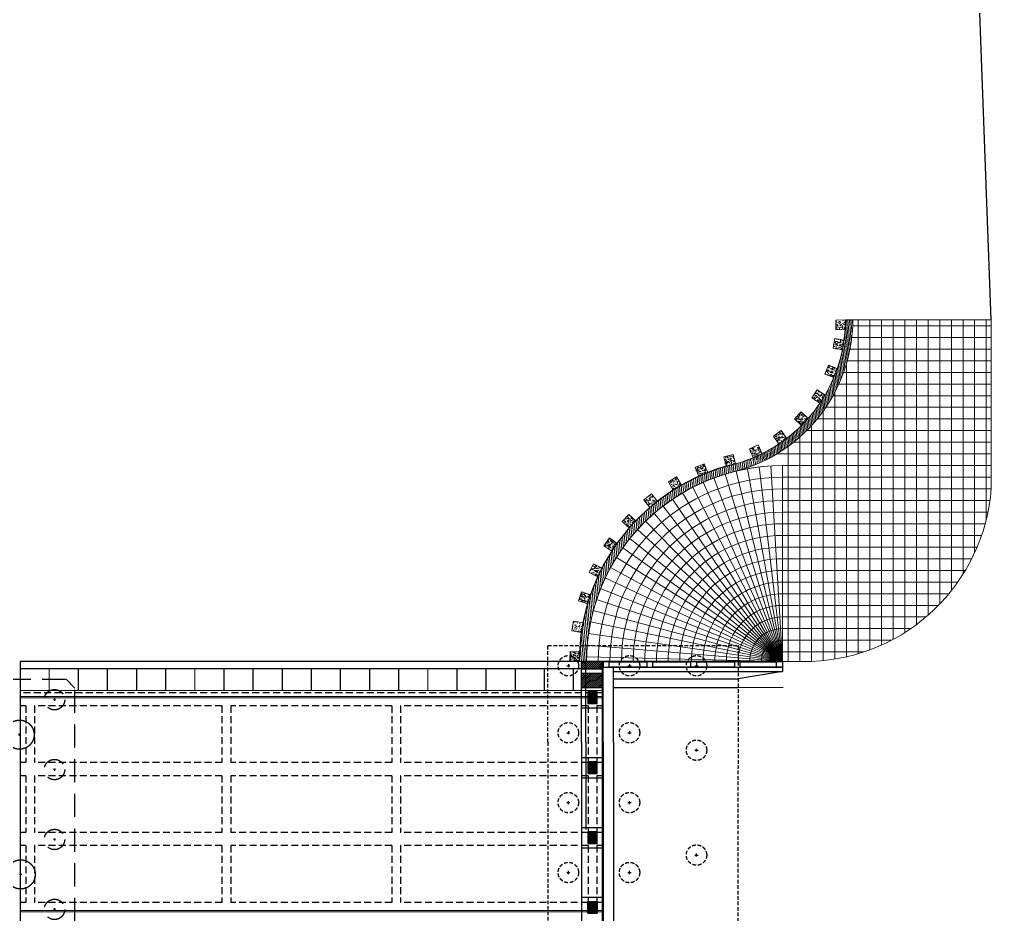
# Model space of a CAD drawing. Header units: millimetres. Extents: x 645430 to 1329725, y -477752 to 44877.
# Drawn here: x 1124346 to 1158019, y -45884 to -15158 of the extents above; entities that cross this region are included whole.
import ezdxf

# ---------------------------------------------------------------- set-up
doc = ezdxf.new("R2010")
doc.units = ezdxf.units.MM
doc.header["$LTSCALE"] = 250
for name, pattern in [('ACAD_ISO03W100', [30, 12, -18]), ('DASHED', [19.049999999999997, 12.7, -6.35]), ('DASHED2', [0.375, 0.25, -0.125]), ('HIDDEN', [9.524999999999999, 6.35, -3.175])]:
    doc.linetypes.add(name, pattern=pattern)
for name, color, linetype in [('Abutment W Line', 200, 'Continuous'), ('Bearing  peat', 11, 'Continuous'), ('Center Line', 34, 'Continuous'), ('Deck Slab', 11, 'Continuous'), ('Extra Line', 145, 'Continuous'), ('Girder Line', 7, 'Continuous'), ('Hatching', 35, 'Continuous'), ('Pile', 11, 'Continuous'), ('Ralling', 6, 'Continuous')]:
    doc.layers.add(name, color=color, linetype=linetype)
for name, color, linetype, lineweight in [('Box', 30, 'Continuous', 13), ('Pucca Road', 1, 'Continuous', 30), ('Railing', 6, 'Continuous', 13), ('RL', 7, 'Continuous', 18), ('Text_Title', 1, 'Continuous', 20)]:
    doc.layers.add(name, color=color, linetype=linetype, lineweight=lineweight)
pattern_1 = [(45, (1166579.839962274, -45547.58643916063), (-33.6757280470169, 33.6757280470169), [])]
pattern_2 = [(0, (1166729.83892709, -47947.56987610646), (0, 25.39982470766897), [])]

# ---------------------------------------------------------------- blocks, each defined once
blk = doc.blocks.new('GJGJH')
at = {"layer": 'Center Line'}
for p, q in [((-4837.500000002328, 2050.000000008265), (-4762.500000002328, 2050.000000008265)), ((-4800.000000002328, 2087.500000008265), (-4800.000000002328, 2012.500000008265)), ((-2437.5, 2050.000000008265), (-2362.5, 2050.000000008265)), ((-2400, 2087.500000008265), (-2400, 2012.500000008265)), ((-37.5, 2050.000000008265), (37.5, 2050.000000008265)), ((0, 2087.500000008265), (0, 2012.500000008265)), ((2362.5, 2050.000000008265), (2437.5, 2050.000000008265)), ((2400, 2087.500000008265), (2400, 2012.500000008265)), ((-3562.5, 850.000000003376), (-3637.5, 850.000000003376)), ((-3600, 887.500000003376), (-3600, 812.500000003376)), ((1237.5, 887.500000003376), (1162.5, 887.500000003376)), ((1200, 925.000000003376), (1200, 850.000000003376)), ((-4800.000000002328, -387.5), (-4800.000000002328, -312.5)), ((-4800.000000005122, -312.5), (-4800.000000005122, -387.5)), ((-2400, -387.5), (-2400, -312.5)), ((0, -387.5), (0, -312.5)), ((2400, -387.5), (2400, -312.5)), ((-4837.500000002328, -350), (-4762.500000002328, -350)), ((-4837.500000005122, -350), (-4762.500000005122, -350)), ((-2437.5, -350), (-2362.5, -350)), ((-37.5, -350), (37.5, -350)), ((2362.5, -350), (2437.5, -350))]:
    blk.add_line(p, q, dxfattribs=at)
at = {"layer": 'Hatching', "linetype": 'HIDDEN', "ltscale": 0.5}
for centre in [(-4800.000000002328, 2050.000000008265), (-2400, 2050.000000008265), (0, 2050.000000008265), (2400, 2050.000000008265), (-4800.000000002328, -350), (-2400, -350), (0, -350), (2400, -350)]:
    blk.add_circle(centre, 350, dxfattribs=at)
at = {"layer": 'Pile', "linetype": 'HIDDEN', "ltscale": 0.5}
for p, q in [((-5500.000000004657, 2450.000000003609), (-5200.000000005122, 2750.000000003609)), ((2800.000000005355, 2750.000000003609), (-5200.000000005122, 2750.000000003609)), ((3100.000000004889, 2450.000000003609), (2800.000000005355, 2750.000000003609)), ((-5500.000000000233, -749.9999999963911), (-5500.000000004657, 2450.000000003609)), ((3100.000000000233, -749.9999999963911), (3100.000000004889, 2450.000000003609)), ((-5199.999999999767, -1049.999999996391), (-5500.000000000233, -749.9999999963911)), ((2799.999999999767, -1049.999999996391), (3100.000000000233, -749.9999999963911)), ((2799.999999999767, -1049.999999996391), (-5199.999999999767, -1049.999999996391))]:
    blk.add_line(p, q, dxfattribs=at)
at = {"layer": 'Pile', "linetype": 'HIDDEN', "ltscale": 7}
for centre in [(-3599.999999999767, 850.000000003376), (1200.000000000233, 887.500000003376)]:
    blk.add_circle(centre, 500, dxfattribs=at)
blk = doc.blocks.new('gfffe')
at = {"true_color": 0xed1f24}
h = blk.add_hatch(dxfattribs=at)
h.set_pattern_fill('AR-CONC', color=240, angle=-3.81666561775622e-14)
h.set_pattern_definition([(49.9999999999999, (5949314.327706725, 76386.57703159499), (182.184668996004, -15.93908553890321), [19.05, -209.55]), (355, (5949314.327706725, 76386.57703159499), (-35.24342142496921, 191.0568452390352), [15.24, -167.64058417]), (100.4514446999999, (5949329.509713725, 76385.24877809499), (146.9412470903534, 175.117751912195), [16.19000879999999, -178.0902445999999]), (46.18419999999996, (5949314.327706725, 76437.37703159498), (271.0790408921299, -42.04232793272732), [28.575, -314.325]), (96.63555760999989, (5949336.917606725, 76433.87353159499), (237.4041340515032, 247.4261245977214), [24.28502314, -267.13560816]), (351.1841511699999, (5949314.327706725, 76437.37703159498), (237.4041340649772, 247.4261245855325), [22.85996707, -251.45973192]), (20.99999999999993, (5949339.727706725, 76424.67703159498), (151.6143912691324, -102.2651981870877), [19.05, -209.55]), (325.9999999999999, (5949339.727706725, 76424.67703159498), (61.80202834764719, 184.1879661223192), [15.24, -167.64]), (71.45144499999995, (5949352.362239325, 76416.15493169498), (213.4164192787162, 81.9227688859051), [16.1900088, -178.0899376]), (37.49999999999998, (5949314.327706725, 76386.57703159499), (3.088603250591873, 84.5550388731531), [0, -165.608, 0, -170.18, 0, -168.275]), (7.499999999999957, (5949314.327706725, 76386.57703159499), (66.81966251030582, 100.1805748181195), [0, -97.02799999999998, 0, -161.798, 0, -64.13499999999999]), (327.5, (5949257.685706725, 76386.57703159499), (135.5905951668714, -5.728743992673534), [0, -63.49999999999999, 0, -198.12, 0, -262.8899999999999]), (317.4999999999999, (5949232.285706725, 76386.57703159499), (148.129181386018, 25.42649103333293), [0, -82.55, 0, -131.572, 0, -186.69])])
h.paths.add_polyline_path([(5963085.189231027, 76843.61030348999), (5962756.360412356, 76832.52273693965), (5962767.447978905, 76503.69391826894), (5963096.276797577, 76514.78148481926)])
at = {"ltscale": 10}
blk.add_lwpolyline([(5962756.360412356, 76832.52273693965), (5963085.189231027, 76843.61030348999), (5963096.276797577, 76514.78148481926), (5962767.447978905, 76503.69391826894)], close=True, dxfattribs=at)
blk = doc.blocks.new('*U375')
at = {"ltscale": 10}
blk.add_line((-4.117846443554886e-13, 6724.953588939915), (0.9146898273124477, 6.220545763420842e-05), dxfattribs=at)
blk = doc.blocks.new('*U376')
at = {"layer": 'RL', "color": 0, "linetype": 'ByBlock', "lineweight": -2, "transparency": 16777216}
for p, rotation in [((1149342.575231845, -30578.7390630155, 3468), 190.2237822179475), ((1149738.100062707, -30519.48760660178, 3468), 186.8158548119649), ((1150136.447625051, -30483.8527010876, 3468), 183.4079274059825), ((1150536.209053397, -30471.96037909604, 3468), 180), ((1148186.846400078, -30895.68425498913, 3468), 200.4475644358947), ((1148565.574362121, -30767.17060714393, 3468), 197.0396370299124), ((1148951.272014577, -30661.397511292, 3468), 193.6317096239301), ((1147455.628061091, -31219.03629086329, 3468), 207.2634192478599), ((1147816.427603824, -31046.48393104234, 3468), 203.8554918418772), ((1146767.952468307, -31626.88317078567, 3468), 214.0792740598248), ((1147105.723838481, -31412.7310556757, 3468), 210.6713466538423), ((1146443.508571716, -31860.73522846556, 3468), 217.4872014658072), ((1146133.539633592, -32113.46014673437, 3468), 220.8951288717898), ((1145839.141944152, -32384.16409456007, 3468), 224.3030562777722), ((1145301.166429674, -32975.6192020672, 3468), 231.1189110897371), ((1145561.356721621, -32671.88965313839, 3468), 227.7109836837547), ((1145059.491302686, -33294.27851844026, 3468), 234.5268384957194), ((1144837.18609107, -33626.74057613145, 3468), 237.9347659017016), ((1144635.037038217, -33971.82953183189, 3468), 241.342693307684), ((1144453.75909973, -34328.32488374251, 3468), 244.7506207136667), ((1144293.993414789, -34694.96578821368, 3468), 248.1585481196494), ((1144156.305038587, -35070.45551906472, 3468), 251.5664755256318), ((1144041.180943852, -35453.46605381199, 3468), 254.9744029316143), ((1143949.028298541, -35842.64277058484, 3468), 258.3823303375967), ((1143880.173025774, -36236.60923911761, 3468), 261.790257743579), ((1143834.858651122, -36633.97208887301, 3468), 265.1981851495616), ((1143813.245441304, -37033.32593707948, 3468), 268.606112555544)]:
    blk.add_blockref('*U375', p, dxfattribs=dict(at, rotation=rotation))

msp = doc.modelspace()

# ---------------------------------------------------------------- hatches: boundary and pattern name
at = {"layer": 'Hatching', "lineweight": 18, "true_color": 0x58ba48}
h = msp.add_hatch(dxfattribs=at)
h.set_pattern_fill('ANSI31', color=85, scale=399.9972394908499, angle=50)
h.set_pattern_definition([(95, (-112200863.2137742, -9505191.40043561), (-49.80939115401487, -4.35775706310474), [])])
edge = h.paths.add_edge_path()
edge.add_line((1152954.029989436, -25481.00385010242), (1152704.194091483, -25471.99488546379))
edge.add_arc((1147510.059420094, -25434.53493851423), 5194.269749647426, 296.6680124525945, 359.5867916820559, ccw=False)
edge.add_line((1149841.352452546, -30076.24917239137), (1149841.772393503, -30077.1891914422))
edge.add_line((1149841.772393495, -30077.18919144198), (1149781.153249653, -30104.269984289))
edge.add_arc((1147572.613008186, -25280.8224143181), 5305.025585088068, 293.5422310188767, 294.60190041755305, ccw=False)
edge.add_line((1149691.572313085, -30144.28907120414), (1149541.372232804, -30211.38895090299))
edge.add_line((1149541.372232795, -30211.38895090297), (1149539.710665755, -30207.66960740016))
edge.add_arc((1147572.613008231, -25280.8224145975), 5305.025584809536, 284.75465552415193, 291.764896020731, ccw=False)
edge.add_arc((1150536.209053412, -37196.91396806575), 6974.951863653616, 93.73396778347387, 103.36689077095878, ccw=False)
edge.add_arc((1147499.117365822, -25431.83928056248), 5455.134176729895, 298.2599355404839, 359.4836129816748)
h = msp.add_hatch(dxfattribs=at)
h.set_pattern_fill('ANSI31', color=85, scale=19.9998619745425, angle=50)
h.set_pattern_definition([(94.99999999999984, (-4835117.621682748, -113700.0799134374), (-63.25792676559887, -5.534351470143018), [])])
edge = h.paths.add_edge_path()
edge.add_line((1148923.699703634, -30410.91609765589), (1148924.511784492, -30414.13971180679))
edge.add_line((1148924.511784494, -30414.13971180655), (1150048.258185094, -30236.19814413888))
edge.add_arc((1147592.122849107, -25526.97077235207), 5311.254393064877, 284.81699234142746, 297.54465472515983, ccw=False)
edge.add_arc((1150533.087350726, -37194.22267957404), 6721.602491065573, 103.6190530553498, 174.8502521718907)
edge.add_line((1143838.616565704, -36590.8977616895), (1143584.622957968, -36626.47180818571))
edge.add_arc((1150519.672399193, -37182.70920983516), 6957.320662373077, 103.26143960722192, 175.4143114422804, ccw=False)
edge = h.paths.add_edge_path()
edge.add_line((1143584.622957975, -36626.4718081858), (1143838.616565711, -36590.89776168959))
edge.add_arc((1150536.209053427, -37196.91396798007), 6724.953588968878, 174.8298025587759, 179.1017579035993)
edge.add_arc((1143648.927552506, -37230.45264914073), 214.3131938553848, 40.42201889058486, 112.5331915434619)
edge.add_line((1143566.798756152, -37032.50061992183), (1143584.622957973, -36626.47180818534))
edge = h.paths.add_edge_path()
edge.add_arc((1143648.927552506, -37230.45264914073), 214.3131938598072, 40.42201889058481, 112.5331915434619, ccw=False)
edge.add_line((1143812.081867576, -37091.48929233104), (1143811.25546446, -37196.91396803616))
edge.add_line((1143811.25546445, -37196.91396803595), (1143561.257189827, -37196.91396803595))
edge.add_line((1143561.25718984, -37196.91396803595), (1143566.79875616, -37032.50061992164))
at = {"layer": 'Hatching', "linetype": 'Continuous', "ltscale": 3}
h = msp.add_hatch(dxfattribs=at)
h.set_pattern_fill('ANSI31', color=256, scale=14.99989648090687, style=2)
h.set_pattern_definition(pattern_1)
h.paths.add_polyline_path([(1144386.251496226, -37196.91396803595), (1143636.256672174, -37196.91396803595), (1143636.256672174, -37446.91224271804), (1144386.251496226, -37446.91224271804)])
h = msp.add_hatch(dxfattribs=at)
h.set_pattern_fill('ANSI31', color=256, scale=14.99989648090687, style=2)
h.set_pattern_definition(pattern_1)
h.paths.add_polyline_path([(1144386.251496226, -37596.91120752692), (1143636.256672174, -37596.91120752692), (1143636.256672174, -38096.90775688924), (1144386.251496226, -38096.90775688924)])
h = msp.add_hatch(dxfattribs=at)
h.set_pattern_fill('LINE,_I', color=256, scale=7.999944789817, style=2)
h.set_pattern_definition([(0, (1166729.83892709, -45547.58643916063), (0, 25.39982470766897), [])])
h.paths.add_polyline_path([(1144171.252979994, -38246.90672169998), (1144011.2540842, -38246.90672169998), (1144011.2540842, -38446.90534144454), (1144171.252979994, -38446.90534144454)])
h.paths.add_polyline_path([(1144011.2540842, -38446.90534144454), (1144011.2540842, -38246.90672169998), (1143851.255188406, -38246.90672169998), (1143851.255188406, -38446.90534144454)])
h.paths.add_polyline_path([(1144011.2540842, -38446.90534144454), (1143851.255188406, -38446.90534144454), (1143851.255188406, -38646.90396119095), (1144011.2540842, -38646.90396119095)])
h.paths.add_polyline_path([(1144011.2540842, -38646.90396119095), (1144171.252979994, -38646.90396119095), (1144171.252979994, -38446.90534144454), (1144011.2540842, -38446.90534144454)])
h = msp.add_hatch(dxfattribs=at)
h.set_pattern_fill('LINE,_I', color=256, scale=7.999944789817, style=2)
h.set_pattern_definition(pattern_2)
h.paths.add_polyline_path([(1144171.252979994, -40646.89015864395), (1144011.2540842, -40646.89015864395), (1144011.2540842, -40846.88877839036), (1144171.252979994, -40846.88877839036)])
h.paths.add_polyline_path([(1144011.2540842, -40846.88877839036), (1144011.2540842, -40646.89015864395), (1143851.255188406, -40646.89015864395), (1143851.255188406, -40846.88877839036)])
h.paths.add_polyline_path([(1144011.2540842, -40846.88877839036), (1143851.255188406, -40846.88877839036), (1143851.255188406, -41046.88739813492), (1144011.2540842, -41046.88739813492)])
h.paths.add_polyline_path([(1144011.2540842, -41046.88739813492), (1144171.252979994, -41046.88739813492), (1144171.252979994, -40846.88877839036), (1144011.2540842, -40846.88877839036)])
h = msp.add_hatch(dxfattribs=at)
h.set_pattern_fill('LINE,_I', color=256, scale=7.999944789817, style=2)
h.set_pattern_definition([(0, (1166729.83892709, -50347.55331305042), (0, 25.39982470766897), [])])
h.paths.add_polyline_path([(1144171.252979994, -43046.87359558977), (1144011.2540842, -43046.87359558977), (1144011.2540842, -43246.87221533433), (1144171.252979994, -43246.87221533433)])
h.paths.add_polyline_path([(1144011.2540842, -43246.87221533433), (1144011.2540842, -43046.87359558977), (1143851.255188406, -43046.87359558977), (1143851.255188406, -43246.87221533433)])
h.paths.add_polyline_path([(1144011.2540842, -43246.87221533433), (1143851.255188406, -43246.87221533433), (1143851.255188406, -43446.87083508074), (1144011.2540842, -43446.87083508074)])
h.paths.add_polyline_path([(1144011.2540842, -43446.87083508074), (1144171.252979994, -43446.87083508074), (1144171.252979994, -43246.87221533433), (1144011.2540842, -43246.87221533433)])
h = msp.add_hatch(dxfattribs=at)
h.set_pattern_fill('LINE,_I', color=256, scale=7.999944789817, style=2)
h.set_pattern_definition(pattern_2)
h.paths.add_polyline_path([(1144171.252979994, -45846.85427202471), (1144011.2540842, -45846.85427202471), (1144011.2540842, -45646.85565228015), (1144171.252979994, -45646.85565228015)])
h.paths.add_polyline_path([(1144011.2540842, -45646.85565228015), (1144011.2540842, -45846.85427202471), (1143851.255188406, -45846.85427202471), (1143851.255188406, -45646.85565228015)])
h.paths.add_polyline_path([(1144011.2540842, -45646.85565228015), (1143851.255188406, -45646.85565228015), (1143851.255188406, -45446.85703253374), (1144011.2540842, -45446.85703253374)])
h.paths.add_polyline_path([(1144011.2540842, -45446.85703253374), (1144171.252979994, -45446.85703253374), (1144171.252979994, -45646.85565228015), (1144011.2540842, -45646.85565228015)])

# ---------------------------------------------------------------- linework, layer by layer
at = {"lineweight": 0}
for centre, radius, start, end in [((1147556.355840728, -25447.93429955468, 3468), 5147.894479077496, 285.4033365283914, 359.7322060573532), ((1147556.393209353, -25448.06944626942, 3468), 5397.737255984795, 285.373291522429, 359.6504064879293)]:
    msp.add_arc(centre, radius, start, end, dxfattribs=at)
at = {"ltscale": 10}
msp.add_arc((1150527.1323957, -37193.15429330245, 3468), 6965.876220517063, 103.3010361387958, 180.0309241098687, dxfattribs=at)
at = {"layer": 'Abutment W Line', "ltscale": 5}
for p, q in [((1143636.256672174, -37196.91396803595, 3468), (1144386.251496226, -37196.91396803595, 3468)), ((1143636.256672174, -39971.89481700398, 3468), (1143636.256672174, -37196.91396803595, 3468)), ((1143636.256672174, -37196.91396803595, 3468), (1144386.251496226, -37196.91396803595, 3468)), ((1144386.251496226, -39971.89481700398, 3468), (1144386.251496226, -37196.91396803595, 3468)), ((1150536.209053397, -37196.91396803595, 3468), (1150536.209053397, -37546.91155259125, 3468)), ((1143636.256672174, -37446.91224271804, 3468), (1144386.251496226, -37446.91224271804, 3468)), ((1143636.256672174, -37596.91120752692, 3468), (1144386.251496226, -37596.91120752692, 3468)), ((1144736.249080777, -39971.89481700398, 3468), (1144736.249080777, -37396.90994459577, 3468)), ((1144736.249080777, -37546.91155259125, 3468), (1150536.209053397, -37546.91155259125, 3468)), ((1144736.249080777, -37796.90982727334, 3468), (1149011.219577834, -37796.90982727334, 3468)), ((1143636.256672174, -38096.9077568911, 3468), (1144386.251496226, -38096.9077568911, 3468)), ((1144736.249080777, -38096.9077568911, 3468), (1149011.219577834, -38096.9077568911, 3468)), ((1143636.256672174, -38796.90292599984, 3468), (1144386.251496226, -38796.90292599984, 3468)), ((1143636.256672174, -39971.89481700398, 3468), (1143636.256672174, -46896.84702568874, 3468)), ((1144386.251496226, -39971.89481700398, 3468), (1144386.251496226, -46896.84702568874, 3468)), ((1144736.249080777, -39971.89481700398, 3468), (1144736.249080777, -46696.85104913078, 3468)), ((1143636.256672174, -40496.89119383693, 3468), (1144386.251496226, -40496.89119383693, 3468)), ((1143636.256672174, -41196.88636294566, 3468), (1144386.251496226, -41196.88636294566, 3468)), ((1143636.256672174, -42896.87463078089, 3468), (1144386.251496226, -42896.87463078089, 3468)), ((1143636.256672174, -43596.86979988962, 3468), (1144386.251496226, -43596.86979988962, 3468)), ((1143636.256672174, -45296.85806772672, 3468), (1144386.251496226, -45296.85806772672, 3468))]:
    msp.add_line(p, q, dxfattribs=at)
at = {"layer": 'Abutment W Line', "linetype": 'ACAD_ISO03W100'}
for q in [(1143786.25563699, -37196.91396803595, 3468), (1143786.25563699, -46896.84702568874, 3468)]:
    msp.add_line((1143786.25563699, -39971.89481700398, 3468), q, dxfattribs=at)
at = {"layer": 'Abutment W Line'}
msp.add_line((1150536.209053397, -37546.91155259125, 3468), (1149011.219577834, -37796.90982727334, 3468), dxfattribs=at)
at = {"layer": 'Bearing  peat', "linetype": 'Continuous', "elevation": 3468}
for points in [[(1143851.255188406, -38646.90396119095), (1144171.252979994, -38646.90396119095), (1144171.252979994, -38246.90672169998), (1143851.255188406, -38246.90672169998)], [(1143851.255188406, -41046.88739813678), (1144171.252979994, -41046.88739813678), (1144171.252979994, -40646.89015864581), (1143851.255188406, -40646.89015864581)], [(1143851.255188406, -43446.87083508074), (1144171.252979994, -43446.87083508074), (1144171.252979994, -43046.87359558977), (1143851.255188406, -43046.87359558977)], [(1143851.255188406, -45446.8570325356), (1144171.252979994, -45446.8570325356), (1144171.252979994, -45846.85427202657), (1143851.255188406, -45846.85427202657)]]:
    msp.add_lwpolyline(points, close=True, dxfattribs=at)
at = {"layer": 'Box', "linetype": 'Continuous', "lineweight": 20, "ltscale": 5}
msp.add_line((1144361.251668751, -37196.91396803595, 3468), (1144361.251668751, -37196.91396803595, 3468), dxfattribs=at)
at = {"layer": 'Box', "linetype": 'Continuous', "lineweight": 20, "ltscale": 5, "elevation": 3468}
for points in [[(1125356.382827446, -37451.91220821254), (1124366.389659703, -37451.91220821254), (1124366.389659703, -38191.90710126981), (1125356.382827446, -38191.90710126981)], [(1126356.375926182, -37451.91220821254), (1125366.382758439, -37451.91220821254), (1125366.382758439, -38191.90710126981), (1126356.375926182, -38191.90710126981)], [(1127356.369024903, -37451.91220821254), (1126366.375857159, -37451.91220821254), (1126366.375857159, -38191.90710126981), (1127356.369024903, -38191.90710126981)], [(1128356.362123623, -37451.91220821254), (1127366.368955895, -37451.91220821254), (1127366.368955895, -38191.90710126981), (1128356.362123623, -38191.90710126981)], [(1129356.355222359, -37451.91220821254), (1128366.362054616, -37451.91220821254), (1128366.362054616, -38191.90710126981), (1129356.355222359, -38191.90710126981)], [(1130356.34832108, -37451.91220821254), (1129366.355153337, -37451.91220821254), (1129366.355153337, -38191.90710126981), (1130356.34832108, -38191.90710126981)], [(1131356.341419816, -37451.91220821254), (1130366.348252073, -37451.91220821254), (1130366.348252073, -38191.90710126981), (1131356.341419816, -38191.90710126981)], [(1132356.334518537, -37451.91220821254), (1131366.341350794, -37451.91220821254), (1131366.341350794, -38191.90710126981), (1132356.334518537, -38191.90710126981)], [(1133356.327617258, -37451.91220821254), (1132366.33444953, -37451.91220821254), (1132366.33444953, -38191.90710126981), (1133356.327617258, -38191.90710126981)], [(1133356.327617258, -37451.91220821254), (1133366.327548251, -37451.91220821254), (1133366.327548251, -38191.90710126981), (1133356.327617258, -38191.90710126981)], [(1134356.320715994, -37451.91220821254), (1133366.327548251, -37451.91220821254), (1133366.327548251, -38191.90710126981), (1134356.320715994, -38191.90710126981)], [(1135356.313814715, -37451.91220821254), (1134366.320646971, -37451.91220821254), (1134366.320646971, -38191.90710126981), (1135356.313814715, -38191.90710126981)], [(1136356.30691345, -37451.91220821254), (1135366.313745707, -37451.91220821254), (1135366.313745707, -38191.90710126981), (1136356.30691345, -38191.90710126981)], [(1137356.300012171, -37451.91220821254), (1136366.306844428, -37451.91220821254), (1136366.306844428, -38191.90710126981), (1137356.300012171, -38191.90710126981)], [(1138356.293110907, -37451.91220821254), (1137366.299943164, -37451.91220821254), (1137366.299943164, -38191.90710126981), (1138356.293110907, -38191.90710126981)], [(1139356.286209628, -37451.91220821254), (1138366.293041885, -37451.91220821254), (1138366.293041885, -38191.90710126981), (1139356.286209628, -38191.90710126981)], [(1140356.279308349, -37451.91220821254), (1139366.286140621, -37451.91220821254), (1139366.286140621, -38191.90710126981), (1140356.279308349, -38191.90710126981)], [(1141356.272407085, -37451.91220821254), (1140366.279239342, -37451.91220821254), (1140366.279239342, -38191.90710126981), (1141356.272407085, -38191.90710126981)], [(1142356.265505806, -37451.91220821254), (1141366.272338063, -37451.91220821254), (1141366.272338063, -38191.90710126981), (1142356.265505806, -38191.90710126981)], [(1143356.258604541, -37451.91220821254), (1142366.265436798, -37451.91220821254), (1142366.265436798, -38191.90710126981), (1143356.258604541, -38191.90710126981)], [(1144356.251703262, -37451.91220821254), (1143366.258535519, -37451.91220821254), (1143366.258535519, -38191.90710126981), (1144356.251703262, -38191.90710126981)]]:
    msp.add_lwpolyline(points, close=True, dxfattribs=at)
at = {"layer": 'Deck Slab'}
msp.add_line((1144361.251668751, -37446.91224271804, 3468), (1124361.147942618, -37446.91224271804, 3468), dxfattribs=at)
at = {"layer": 'Deck Slab', "elevation": 3468}
msp.add_lwpolyline([(1125248.141821191, -46996.84633556195), (1144361.251668751, -46996.84633556195), (1144361.251668751, -37196.91396803595), (1124361.147942618, -37196.91396803595), (1124361.147942618, -46996.84633556195), (1125888.879152521, -46996.84633556195)], dxfattribs=at)
at = {"layer": 'Extra Line'}
for p, q in [((1145233.745647401, -37346.91293284483, 3468), (1145338.744922757, -37346.91293284483, 3468)), ((1145286.245285079, -37294.41329516284, 3468), (1145286.245285079, -37374.41274305992, 3468)), ((1147533.729774475, -37346.91293284483, 3468), (1147638.729049832, -37346.91293284483, 3468)), ((1147586.229412153, -37294.41329516284, 3468), (1147586.229412153, -37374.41274305992, 3468)), ((1143133.760140061, -42046.88049686328, 3468), (1143238.759415433, -42046.88049686328, 3468)), ((1143133.760140061, -44446.8639338091, 3468), (1143238.759415433, -44446.8639338091, 3468))]:
    msp.add_line(p, q, dxfattribs=at)
at = {"layer": 'Girder Line', "linetype": 'DASHED2', "lineweight": 25, "ltscale": 2}
for p, q in [((1142486.264608636, -36646.9177637361, 3468), (1149011.219577834, -36646.9177637361, 3468)), ((1142486.264608636, -39971.89481700398, 3468), (1142486.264608636, -36646.9177637361, 3468)), ((1149011.219577834, -36646.9177637361, 3468), (1149011.219577834, -40846.88877839036, 3468)), ((1142486.264608636, -39971.89481700398, 3468), (1142486.264608636, -47446.84322999045, 3468)), ((1149011.219577834, -47446.84322999045, 3468), (1149011.219577834, -40846.88877839036, 3468))]:
    msp.add_line(p, q, dxfattribs=at)
at = {"layer": 'Girder Line', "linetype": 'DASHED', "ltscale": 0.15}
for p, q in [((1143133.760140061, -37346.91293284483, 3468), (1143238.759415433, -37346.91293284483, 3468)), ((1143186.259777755, -37294.41329516284, 3468), (1143186.259777755, -37399.41257052869, 3468)), ((1143133.760140061, -39646.89705991745, 3468), (1143238.759415433, -39646.89705991745, 3468)), ((1143133.760140061, -39646.89705991745, 3468), (1143238.759415433, -39646.89705991745, 3468)), ((1143186.259777755, -39594.39742223546, 3468), (1143186.259777755, -39646.89705991745, 3468)), ((1143186.259777755, -39699.3966976013, 3468), (1143186.259777755, -39646.89705991745, 3468)), ((1145233.745647401, -39646.89705991745, 3468), (1145338.744922757, -39646.89705991745, 3468)), ((1145233.745647401, -39646.89705991745, 3468), (1145338.744922757, -39646.89705991745, 3468)), ((1145286.245285079, -39594.39742223546, 3468), (1145286.245285079, -39646.89705991745, 3468)), ((1145286.245285079, -39699.3966976013, 3468), (1145286.245285079, -39646.89705991745, 3468)), ((1147533.729774475, -40246.89291915484, 3468), (1147638.729049832, -40246.89291915484, 3468)), ((1147533.729774475, -40246.89291915484, 3468), (1147638.729049832, -40246.89291915484, 3468)), ((1147586.229412153, -40293.47465456091, 3468), (1147586.229412153, -40194.39328147098, 3468)), ((1143186.259777755, -42099.38013454713, 3468), (1143186.259777755, -41994.38085917942, 3468)), ((1145233.745647401, -42046.88049686328, 3468), (1145338.744922757, -42046.88049686328, 3468)), ((1145286.245285079, -42099.38013454713, 3468), (1145286.245285079, -41994.38085917942, 3468)), ((1147533.729774475, -43846.86807457171, 3468), (1147638.729049832, -43846.86807457171, 3468)), ((1147533.729774475, -43846.86807457171, 3468), (1147638.729049832, -43846.86807457171, 3468)), ((1147586.229412153, -43893.44980997778, 3468), (1147586.229412153, -43794.36843688786, 3468)), ((1143186.259777755, -44499.36357149109, 3468), (1143186.259777755, -44394.36429612525, 3468)), ((1145233.745647401, -44446.8639338091, 3468), (1145338.744922757, -44446.8639338091, 3468)), ((1145286.245285079, -44499.36357149109, 3468), (1145286.245285079, -44394.36429612525, 3468))]:
    msp.add_line(p, q, dxfattribs=at)
at = {"layer": 'Girder Line', "linetype": 'HIDDEN', "ltscale": 0.15}
for p, q in [((1144361.251668751, -38271.90654916875, 3468), (1124361.147942618, -38271.90654916875, 3468)), ((1124561.146562368, -38721.90344359539, 3468), (1124561.146562368, -40671.88998611271, 3468)), ((1131294.100096092, -38721.90344359539, 3468), (1124861.144491985, -38721.90344359539, 3468)), ((1124861.144491985, -38721.90344359539, 3468), (1124861.144491985, -40671.88998611271, 3468)), ((1131294.100096092, -38721.90344359539, 3468), (1131294.100096092, -40671.88998611271, 3468)), ((1137128.301585659, -38721.90344359539, 3468), (1131594.098025709, -38721.90344359539, 3468)), ((1131594.098025709, -38721.90344359539, 3468), (1131594.098025709, -40671.88998611271, 3468)), ((1137128.301585659, -38721.90344359539, 3468), (1137128.301585659, -40671.88998611271, 3468)), ((1143861.255119398, -38721.90344359539, 3468), (1137428.299515277, -38721.90344359539, 3468)), ((1137428.299515277, -38721.90344359539, 3468), (1137428.299515277, -40671.88998611271, 3468)), ((1143861.255119398, -38721.90344359539, 3468), (1143861.255119398, -40671.88998611271, 3468)), ((1144361.251668751, -38721.90344359539, 3468), (1144161.253049016, -38721.90344359539, 3468)), ((1144161.253049016, -38721.90344359539, 3468), (1144161.253049016, -40671.88998611271, 3468)), ((1124561.146562368, -40671.88998611271, 3468), (1124361.147942618, -40671.88998611271, 3468)), ((1131294.100096092, -40671.88998611271, 3468), (1124861.144491985, -40671.88998611271, 3468)), ((1137128.301585659, -40671.88998611271, 3468), (1131594.098025709, -40671.88998611271, 3468)), ((1143861.255119398, -40671.88998611271, 3468), (1137428.299515277, -40671.88998611271, 3468)), ((1144361.251668751, -40671.88998611271, 3468), (1144161.253049016, -40671.88998611271, 3468)), ((1144361.251668751, -43096.87325052731, 3468), (1144361.251668751, -40796.88912345469, 3468)), ((1124561.146562368, -41121.88688054122, 3468), (1124561.146562368, -43071.87342305854, 3468)), ((1124861.144491985, -41121.88688054122, 3468), (1124861.144491985, -43071.87342305854, 3468)), ((1131294.100096092, -41121.88688054122, 3468), (1124861.144491985, -41121.88688054122, 3468)), ((1131294.100096092, -41121.88688054122, 3468), (1131294.100096092, -43071.87342305854, 3468)), ((1137128.301585659, -41121.88688054122, 3468), (1131594.098025709, -41121.88688054122, 3468)), ((1131594.098025709, -41121.88688054122, 3468), (1131594.098025709, -43071.87342305854, 3468)), ((1137128.301585659, -41121.88688054122, 3468), (1137128.301585659, -43071.87342305854, 3468)), ((1143861.255119398, -41121.88688054122, 3468), (1137428.299515277, -41121.88688054122, 3468)), ((1137428.299515277, -41121.88688054122, 3468), (1137428.299515277, -43071.87342305854, 3468)), ((1143861.255119398, -41121.88688054122, 3468), (1143861.255119398, -43071.87342305854, 3468)), ((1144161.253049016, -41121.88688054122, 3468), (1144161.253049016, -43071.87342305854, 3468)), ((1144361.251668751, -41121.88688054122, 3468), (1144161.253049016, -41121.88688054122, 3468)), ((1124561.146562368, -43071.87342305854, 3468), (1124361.147942618, -43071.87342305854, 3468)), ((1131294.100096092, -43071.87342305854, 3468), (1124861.144491985, -43071.87342305854, 3468)), ((1137128.301585659, -43071.87342305854, 3468), (1131594.098025709, -43071.87342305854, 3468)), ((1143861.255119398, -43071.87342305854, 3468), (1137428.299515277, -43071.87342305854, 3468)), ((1144361.251668751, -43071.87342305854, 3468), (1144161.253049016, -43071.87342305854, 3468)), ((1124561.146562368, -43521.87031748518, 3468), (1124561.146562368, -45471.85686000437, 3468)), ((1124861.144491985, -43521.87031748518, 3468), (1124861.144491985, -45471.85686000437, 3468)), ((1131294.100096092, -43521.87031748518, 3468), (1124861.144491985, -43521.87031748518, 3468)), ((1131294.100096092, -43521.87031748518, 3468), (1131294.100096092, -45471.85686000437, 3468)), ((1137128.301585659, -43521.87031748518, 3468), (1131594.098025709, -43521.87031748518, 3468)), ((1131594.098025709, -43521.87031748518, 3468), (1131594.098025709, -45471.85686000437, 3468)), ((1137128.301585659, -43521.87031748518, 3468), (1137128.301585659, -45471.85686000437, 3468)), ((1143861.255119398, -43521.87031748518, 3468), (1137428.299515277, -43521.87031748518, 3468)), ((1137428.299515277, -43521.87031748518, 3468), (1137428.299515277, -45471.85686000437, 3468)), ((1143861.255119398, -43521.87031748518, 3468), (1143861.255119398, -45471.85686000437, 3468)), ((1144161.253049016, -43521.87031748518, 3468), (1144161.253049016, -45471.85686000437, 3468)), ((1144361.251668751, -43521.87031748518, 3468), (1144161.253049016, -43521.87031748518, 3468)), ((1124561.146562368, -45471.85686000437, 3468), (1124361.147942618, -45471.85686000437, 3468)), ((1131294.100096092, -45471.85686000437, 3468), (1124861.144491985, -45471.85686000437, 3468)), ((1137128.301585659, -45471.85686000437, 3468), (1131594.098025709, -45471.85686000437, 3468)), ((1143861.255119398, -45471.85686000437, 3468), (1137428.299515277, -45471.85686000437, 3468)), ((1144361.251668751, -45471.85686000437, 3468), (1144161.253049016, -45471.85686000437, 3468))]:
    msp.add_line(p, q, dxfattribs=at)
at = {"layer": 'Girder Line', "linetype": 'HIDDEN', "ltscale": 15}
for p, q in [((1124561.146562368, -38721.90344359539, 3468), (1124361.147942618, -38721.90344359539, 3468)), ((1124561.146562368, -41121.88688054122, 3468), (1124361.147942618, -41121.88688054122, 3468)), ((1124561.146562368, -43521.87031748518, 3468), (1124361.147942618, -43521.87031748518, 3468))]:
    msp.add_line(p, q, dxfattribs=at)
at = {"layer": 'Girder Line', "linetype": 'DASHED2', "lineweight": 25, "ltscale": 2}
for centre in [(1143186.259777755, -37346.91293284483, 3468), (1145286.245285079, -37346.91293284483, 3468), (1147586.229412153, -37346.91293284483, 3468), (1143186.259777755, -39646.89705991745, 3468), (1145286.245285079, -39646.89705991745, 3468), (1147586.229412153, -40246.89291915484, 3468), (1143186.259777755, -42046.88049686328, 3468), (1145286.245285079, -42046.88049686328, 3468), (1147586.229412153, -43846.86807457171, 3468), (1143186.259777755, -44446.8639338091, 3468), (1145286.245285079, -44446.8639338091, 3468)]:
    msp.add_circle(centre, 349.9975845544938, dxfattribs=at)
at = {"layer": 'Pucca Road', "ltscale": 0.5, "elevation": 0.02393361433070629}
msp.add_lwpolyline([(1157704.159585277, -25471.99488825789), (1156663.76165272, 2753.099645572363), (1159214.986951586, 44417.92429519104)], dxfattribs=at)
at = {"layer": 'Railing', "linetype": 'Continuous', "lineweight": 20, "ltscale": 5}
for p, q in [((1144361.251668751, -38396.90568650886, 3468), (1124361.147942618, -38396.90568650886, 3468)), ((1144361.251668751, -38446.90534144454, 3468), (1124361.147942618, -38446.90534144454, 3468)), ((1144361.251668751, -45746.85496215336, 3468), (1124361.147942618, -45746.85496215336, 3468)), ((1144361.251668751, -45796.85461708903, 3468), (1124361.147942618, -45796.85461708903, 3468))]:
    msp.add_line(p, q, dxfattribs=at)
at = {"layer": 'Ralling'}
for p, q in [((1150536.209053397, -37196.91396803595, 3468), (1144386.251496226, -37196.91396803595, 3468)), ((1144398.251413405, -37196.91396803595, 3468), (1150536.209053397, -37196.91396803595, 3468)), ((1144586.250115976, -37208.91388522089, 3468), (1145886.241144314, -37208.91388522089, 3468)), ((1146086.239764065, -37208.91388522089, 3468), (1147386.230792403, -37208.91124203429, 3468)), ((1147586.229412153, -37208.91124203429, 3468), (1148886.220440492, -37208.91124203429, 3468)), ((1149086.219060242, -37208.91097195633, 3468), (1150336.210433647, -37208.91388522089, 3468)), ((1144386.251496226, -37396.90994459577, 3468), (1150536.209053397, -37396.90994459577, 3468)), ((1144586.250115976, -37384.91267059743, 3468), (1145886.241144314, -37384.91267059743, 3468)), ((1146086.239764065, -37384.91267059743, 3468), (1147386.230792403, -37384.91002741084, 3468)), ((1147586.229412153, -37384.91002741084, 3468), (1148886.220440492, -37384.91002741084, 3468)), ((1149086.219330311, -37384.90975733846, 3468), (1150336.210433647, -37384.91267059743, 3468))]:
    msp.add_line(p, q, dxfattribs=at)
at = {"layer": 'Ralling', "elevation": 3468}
for points in [[(1144398.251413405, -37396.91258778237), (1144574.250198781, -37396.91258778237), (1144586.250115976, -37384.91267059743), (1144586.250115976, -37208.91388522089), (1144574.250198781, -37196.91396803595), (1144398.251413405, -37196.91396803595), (1144386.251496226, -37208.91388522089), (1144386.251496226, -37384.91267059743)], [(1145898.241061494, -37396.91258778237), (1146074.23984687, -37396.91258778237), (1146086.239764065, -37384.91267059743), (1146086.239764065, -37208.91388522089), (1146074.23984687, -37196.91396803595), (1145898.241061494, -37196.91396803595), (1145886.241144314, -37208.91388522089), (1145886.241144314, -37384.91267059743)], [(1147574.229494959, -37396.90994459577), (1147398.230709597, -37396.90994459577), (1147386.230792403, -37384.91002741084), (1147386.230792403, -37208.91124203429), (1147398.230709597, -37196.91132484935), (1147574.229494959, -37196.91132484935), (1147586.229412153, -37208.91124203429), (1147586.229412153, -37384.91002741084)], [(1148898.220357686, -37396.90994459577), (1149074.219143063, -37396.90994459577), (1149086.219060242, -37384.91002741084), (1149086.219060242, -37208.91124203429), (1149074.219143063, -37196.91132484935), (1148898.220357686, -37196.91132484935), (1148886.220440492, -37208.91124203429), (1148886.220440492, -37384.91002741084)], [(1150524.209136218, -37396.91258778237), (1150348.210350841, -37396.91258778237), (1150336.210433647, -37384.91267059743), (1150336.210433647, -37208.91388522089), (1150348.210350841, -37196.91396803595), (1150524.209136218, -37196.91396803595), (1150536.209053397, -37208.91388522089), (1150536.209053397, -37384.91267059743)]]:
    msp.add_lwpolyline(points, close=True, dxfattribs=at)
at = {"layer": 'RL', "ltscale": 0.5}
for p, q in [((1153136.191110089, -36934.59386871383, 3468), (1153136.191110089, -25471.99488546327, 3468)), ((1153536.188349575, -36801.10126990825, 3468), (1153536.188349575, -25471.99488546327, 3468)), ((1153936.185589075, -36637.29303664155, 3468), (1153936.185589075, -25471.99488546327, 3468)), ((1154336.18282856, -36440.53469262086, 3468), (1154336.18282856, -25471.99488546327, 3468)), ((1154736.180068046, -36207.23916083388, 3468), (1154736.180068046, -25471.99488546327, 3468)), ((1155136.177307546, -35932.43912446499, 3468), (1155136.177307546, -25471.99488546327, 3468)), ((1155536.174547032, -35609.04413989559, 3468), (1155536.174547032, -25471.99488546327, 3468)), ((1155936.171786532, -35226.44732049294, 3468), (1155936.171786502, -25471.99488546327, 3468)), ((1156336.169026017, -34767.61500959098, 3468), (1156336.169026017, -25471.99488546327, 3468)), ((1156736.166265503, -34201.95624821633, 3468), (1156736.166265503, -25471.99488546327, 3468)), ((1157136.163505003, -33462.55557087995, 3468), (1157136.163504958, -25471.99488546327, 3468)), ((1157536.160744488, -32315.1883498542, 3468), (1157536.160744488, -25471.99488546327, 3468)), ((1157704.159585088, -31249.92570853233, 3468), (1157704.159585074, -25471.99488546327, 3468)), ((1152736.193870589, -37039.71277720481, 3468), (1152736.193870589, -26966.36869030073, 3468)), ((1152336.196631104, -37117.87149489671, 3468), (1152336.196631119, -27955.86663383991, 3468)), ((1151936.199391618, -37170.06044131331, 3468), (1151936.199391618, -28602.8856517747, 3468)), ((1151536.202152118, -37196.91396803595, 3468), (1151536.202152118, -29094.53187768906, 3468)), ((1151136.204912633, -37196.91396803595, 3468), (1151136.204912633, -29487.93524277397, 3468)), ((1150736.207673147, -37196.91396803595, 3468), (1150736.207673147, -29809.76034093089, 3468)), ((1149368.525693297, -37196.91396803595, 3468), (1151536.202152818, -37196.91396803409, 3468)), ((1149686.214919478, -37196.91396806017, 3467.999999990319), (1151536.202152133, -37196.91396806017, 3467.999999994533)), ((1147858.412077248, -38096.9077568911, 3468), (1150561.420428619, -38096.9077568911, 3468))]:
    msp.add_line(p, q, dxfattribs=at)
at = {"layer": 'RL', "ltscale": 0.5, "elevation": 3468}
for points in [[(1152704.194091439, -25471.99488546327), (1157704.159585074, -25471.99488546327)], [(1152949.483742654, -25671.99350516312), (1157704.159585088, -25671.99350520596)], [(1152917.949858129, -26071.99074465781), (1157704.159585088, -26071.99074469693)], [(1152856.125118852, -26471.98798415251), (1157704.159585088, -26471.9879841879)], [(1152762.930575371, -26871.98522364721), (1157704.159585088, -26871.98522367887)], [(1152636.640131652, -27271.98246314004), (1157704.159585088, -27271.98246316984)], [(1152474.704978272, -27671.97970263474), (1157704.159585088, -27671.97970266081)], [(1152273.455530107, -28071.97694212757), (1157704.159585088, -28071.97694215178)], [(1152027.586298034, -28471.97418162227), (1157704.159585088, -28471.97418164276)], [(1151729.217522845, -28871.97142111696), (1157704.159585088, -28871.97142113373)], [(1151366.033911988, -29271.96866061352), (1157704.159585088, -29271.9686606247)], [(1150917.087517366, -29671.96590011008), (1157704.159585088, -29671.96590011567)]]:
    msp.add_lwpolyline(points, dxfattribs=at)
for points in [[(1150336.553670511, -30074.76106068306, -0.007006532176746468), (1150536.209053397, -30071.9631396085), (1157704.159585088, -30071.96313960664)], [(1143561.257190391, -37197.00639562309, -0.3478975671402861), (1148924.511784494, -30414.13971180841), (1148924.511784494, -30414.13971180841)], [(1143811.255465046, -37197.00308280624, -0.4142174436114359), (1150536.209053397, -30471.96037909575), (1157704.159585088, -30471.96037909575)], [(1144211.252704501, -37196.9977822993, -0.4142174436114373), (1150536.209053397, -30871.95761858672), (1157704.159585088, -30871.95761858672)], [(1144611.249943957, -37196.99248179235, -0.4142174436114366), (1150536.209053397, -31271.95485807769), (1157702.527019098, -31271.95485807769)], [(1145011.247183412, -37196.9871812854, -0.4142174436114348), (1150536.209053397, -31671.95209756866), (1157659.538243279, -31671.95209756866)], [(1145411.244422868, -37196.98188078031, -0.4142174436114356), (1150536.209053397, -32071.94933705963), (1157590.847121492, -32071.94933705963)], [(1145811.241662323, -37196.9765802715, -0.414217443611434), (1150536.209053397, -32471.9465765506), (1157495.597885445, -32471.9465765506)], [(1146211.238901779, -37196.97127976455, -0.4142174436114354), (1150536.209053397, -32871.94381604157), (1157372.539558142, -32871.94381604157)], [(1146611.236141235, -37196.96597925946, -0.4142174436114333), (1150536.209053397, -33271.94105553254), (1157219.936197504, -33271.94105553254)], [(1147011.23338069, -37196.96067875065, -0.414217443611435), (1150536.209053397, -33671.93829502352), (1157035.427175567, -33671.93829502352)], [(1147411.230620146, -37196.95537824556, -0.414217443611431), (1150536.209053397, -34071.93553451449), (1156815.807665497, -34071.93553451449)], [(1147811.227859601, -37196.95007773861, -0.4142174436114337), (1150536.209053397, -34471.93277400546), (1156556.673177391, -34471.93277400546)], [(1148211.225099057, -37196.94477723166, -0.414217443611429), (1150536.209053397, -34871.93001349643), (1156251.815515444, -34871.93001349643)], [(1148611.222338513, -37196.93947672471, -0.4142174436114323), (1150536.209053397, -35271.9272529874), (1155892.124002889, -35271.9272529874)], [(1149011.219577968, -37196.93417621776, -0.4142174436114688), (1150536.209053397, -35671.92449247837), (1155463.387845576, -35671.92449247837)], [(1149411.216817439, -37196.92887571082, -0.4142174436048862), (1150536.209053397, -36071.92173196934), (1154941.254405156, -36071.92173196934)], [(1149811.214056879, -37196.92357520573, -0.4142174436098529), (1150536.209053397, -36471.91897146031), (1154276.868693948, -36471.91897146031)], [(1150211.211296335, -37196.91827469692, -0.4142174436119368), (1150536.209053397, -36871.91621094942), (1153334.946511909, -36871.91621094942)]]:
    msp.add_lwpolyline(points, format="xyb", dxfattribs=at)
at = {"layer": 'RL', "ltscale": 0.5}
for centre, radius, start, end in [((1150536.209053397, -37196.91396803595, 3468), 6724.953588939915, 90, 180), ((1151306.770117939, -30786.89439447783, 3468), 6414.124257607602, 272.0498966526615, 355.8602553471111)]:
    msp.add_arc(centre, radius, start, end, dxfattribs=at)

# ---------------------------------------------------------------- block references
at = {"layer": 'RL', "yscale": 0.9999930987271249, "zscale": 0.9999930987271249}
for p, xscale, rotation in [((7112114.25007093, 187240.5713366978, 3468), -0.9999930987271249, 2.782459199689793), ((7041047.575764537, -967825.6565186866, 3468), -0.999993098727125, 351.6525915747536), ((6748293.353671134, -2087742.678459, 3468), -0.9999930987271249, 340.5227239498172), ((6244863.726369396, -3130085.127436313, 3468), -0.9999930987271249, 329.3928563248809), ((5549695.53034474, -4055644.606789757, 3468), -0.9999930987271249, 318.2629886999445), ((4688937.974432036, -4829605.588057141, 3468), -0.9999930987271249, 307.1331210750081), ((3694969.020129606, -5422855.019972695, 3468), -0.999993098727125, 296.0032534500717), ((2725715.629351065, -5781379.762966513, 3468), -0.999993098727125, 286.0707211653456), ((3530275.043130949, -5497386.461084563, 3468), -0.9999930987271249, 294.2851698412178), ((4286003.318815112, -5101352.600008885, 3468), -0.9999930987271249, 302.4996185169285), ((4977393.262415066, -4601404.611038089, 3468), -0.9999930987271249, 310.7140671926394), ((5590257.872685418, -4007801.195224745, 3468), -0.999993098727125, 318.9285158683502), ((6112021.451831222, -3332722.819579353, 3468), -0.9999930987271249, 327.142964544061), ((6531977.652999133, -2590021.779531819, 3468), -0.9999930987271249, 335.3574132197718), ((6841509.16955322, -1794937.956248515, 3468), -0.9999930987271249, 343.5718618954826), ((7034264.558213949, -963786.1013331022, 3468), -0.999993098727125, 351.7863105711934), ((7106288.567730829, -113621.0656840317, 3468), -0.9999930987271249, 0.0007592469042272398)]:
    msp.add_blockref('gfffe', p, dxfattribs=dict(at, xscale=xscale, rotation=rotation))
at = {"layer": 'RL', "ltscale": 0.5}
msp.add_blockref('*U376', (0, 0), dxfattribs=at)
at = {"layer": 'Text_Title', "xscale": 0.9999930987271249, "yscale": 0.9999930987271249, "zscale": 0.9999930987271249, "rotation": 270}
msp.add_blockref('GJGJH', (1123493.973411411, -43311.87561809644, 3468), dxfattribs=at)

doc.saveas('drawing.dxf')
